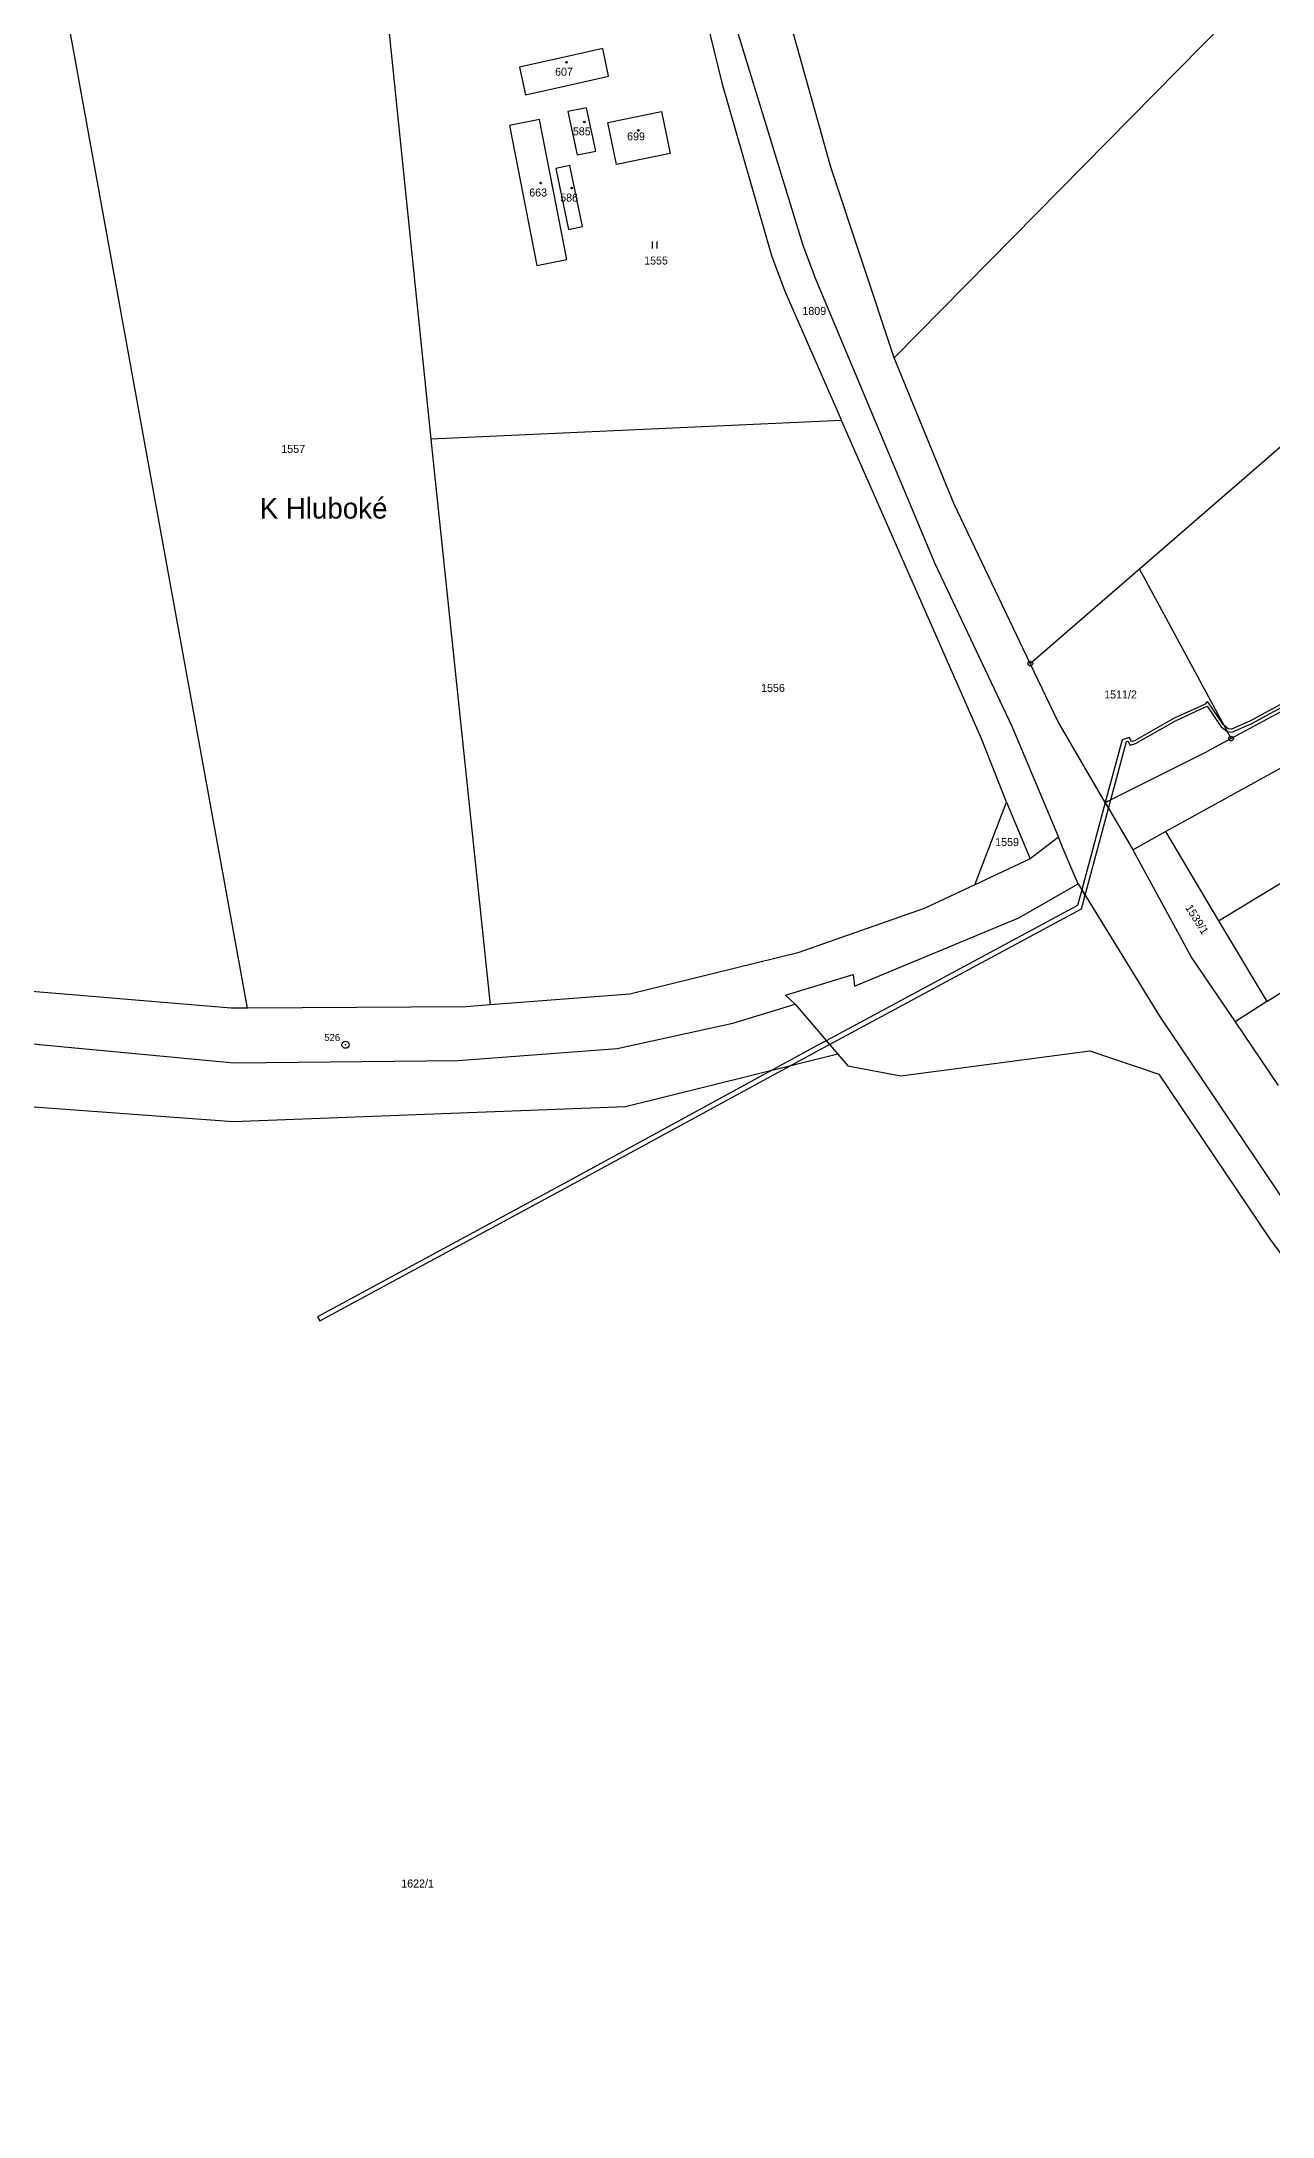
# Model space of a CAD drawing. Extents: x -820725 to -814908, y -1038210 to -1035296.
# Drawn here: x -818620.6 to -818359.1, y -1037546.9 to -1037106.1 of the extents above; entities that cross this region are included whole.
import ezdxf
from ezdxf.enums import TextEntityAlignment as Align

# ---------------------------------------------------------------- set-up
doc = ezdxf.new("R2010")
doc.units = 0
doc.header["$MEASUREMENT"] = 0
doc.linetypes.add('0_051C', pattern=[0])
for name, color, linetype in [('1009', 1, 'CONTINUOUS'), ('101', 1, 'CONTINUOUS'), ('1016', 1, 'CONTINUOUS'), ('105', 1, 'CONTINUOUS'), ('18', 1, 'CONTINUOUS'), ('21900', 1, 'CONTINUOUS'), ('23700', 1, 'CONTINUOUS'), ('306', 1, 'CONTINUOUS'), ('404', 1, 'CONTINUOUS')]:
    doc.layers.add(name, color=color, linetype=linetype)

# ---------------------------------------------------------------- blocks, each defined once
blk = doc.blocks.new('4_02$0')
at = {"layer": '404', "color": 255, "linetype": 'Continuous'}
blk.add_circle((-0.01, 0), 0.175, dxfattribs=at)
blk = doc.blocks.new('3_06$2')
at = {"layer": '306', "color": 255, "linetype": 'Continuous'}
for p, q in [((-0.51, 0), (-0.51, 1.5)), ((0.49, 0), (0.49, 1.5))]:
    blk.add_line(p, q, dxfattribs=at)
blk = doc.blocks.new('1_01$12')
at = {"layer": '101', "color": 3, "linetype": 'Continuous'}
for radius in [0.75, 0.03]:
    blk.add_circle((0, 0), radius, dxfattribs=at)
blk = doc.blocks.new('1_05$13')
at = {"layer": '105', "color": 3, "linetype": 'Continuous'}
for radius in [0.5, 0.0303]:
    blk.add_circle((0, 0), radius, dxfattribs=at)

msp = doc.modelspace()

# ---------------------------------------------------------------- linework, layer by layer
at = {"layer": '21900', "color": 3, "linetype": 'Continuous'}
for p, q in [((-818307.63, -1037039.6), (-818439.5, -1037173.34)), ((-818549.84, -1037074.57), (-818537.94, -1037190.58)), ((-818507.3, -1037108.94), (-818519.11, -1037111.56)), ((-818501.39, -1037107.62), (-818507.3, -1037108.94)), ((-818500.17, -1037113.48), (-818501.39, -1037107.62)), ((-818519.11, -1037111.56), (-818517.78, -1037117.45)), ((-818517.78, -1037117.45), (-818506.02, -1037114.8)), ((-818506.02, -1037114.8), (-818500.17, -1037113.48)), ((-818514.83, -1037122.68), (-818521.19, -1037123.95)), ((-818521.19, -1037123.95), (-818515.4, -1037153.71)), ((-818509.05, -1037152.46), (-818514.83, -1037122.68)), ((-818504.85, -1037120.18), (-818508.83, -1037120.98)), ((-818508.83, -1037120.98), (-818506.85, -1037130.22)), ((-818502.86, -1037129.43), (-818504.85, -1037120.18)), ((-818500.28, -1037123.29), (-818488.89, -1037120.98)), ((-818498.46, -1037132.23), (-818500.28, -1037123.29)), ((-818488.89, -1037120.98), (-818487.08, -1037129.91)), ((-818508.38, -1037132.49), (-818511.38, -1037133.11)), ((-818511.38, -1037133.11), (-818508.7, -1037146.05)), ((-818505.69, -1037145.42), (-818508.38, -1037132.49)), ((-818506.85, -1037130.22), (-818502.86, -1037129.43)), ((-818487.08, -1037129.91), (-818498.46, -1037132.23)), ((-818508.7, -1037146.05), (-818505.69, -1037145.42)), ((-818515.4, -1037153.71), (-818509.05, -1037152.46)), ((-818387.34, -1037218.13), (-818328.31, -1037166.92)), ((-818450.64, -1037186.64), (-818537.94, -1037190.58)), ((-818537.94, -1037190.58), (-818525.33, -1037310.76)), ((-818410.56, -1037238.28), (-818387.34, -1037218.13)), ((-818367.91, -1037254.19), (-818387.34, -1037218.13)), ((-818323.6, -1037230.35), (-818367.91, -1037254.19)), ((-818381.81, -1037273.96), (-818332.77, -1037246.84)), ((-818367.91, -1037254.19), (-818373.02, -1037256.94)), ((-818394.66, -1037267.79), (-818373.02, -1037256.94)), ((-818370.55, -1037292.89), (-818318.66, -1037261.36)), ((-818422.37, -1037285.26), (-818415.65, -1037267.68)), ((-818415.65, -1037267.68), (-818410.61, -1037279.72)), ((-818394.66, -1037267.79), (-818392.68, -1037271.19)), ((-818392.68, -1037271.19), (-818390.37, -1037275.15)), ((-818388.81, -1037277.83), (-818381.81, -1037273.96)), ((-818381.81, -1037273.96), (-818370.55, -1037292.89)), ((-818404.58, -1037275.13), (-818410.61, -1037279.72)), ((-818403.55, -1037277.6), (-818404.58, -1037275.13)), ((-818401.51, -1037282.45), (-818403.55, -1037277.6)), ((-818390.37, -1037275.15), (-818388.81, -1037277.83)), ((-818388.81, -1037277.83), (-818376.26, -1037300.86)), ((-818360.32, -1037310.07), (-818305.11, -1037274.8)), ((-818410.61, -1037279.72), (-818422.37, -1037285.26)), ((-818400.41, -1037285.07), (-818401.51, -1037282.45)), ((-818370.55, -1037292.89), (-818360.32, -1037310.07)), ((-818462.55, -1037308.69), (-818448.19, -1037304.33)), ((-818376.26, -1037300.86), (-818367.07, -1037314.38)), ((-818460.54, -1037310.61), (-818462.55, -1037308.69)), ((-818460.54, -1037310.61), (-818451.47, -1037321.22)), ((-818360.32, -1037310.07), (-818367.07, -1037314.38)), ((-818367.07, -1037314.38), (-818357.9, -1037327.86)), ((-818579.91, -1037335.58), (-818754.31, -1037322.88)), ((-818451.47, -1037321.22), (-818496.56, -1037332.43)), ((-818451.47, -1037321.22), (-818449.33, -1037323.72)), ((-818496.56, -1037332.43), (-818579.91, -1037335.58))]:
    msp.add_line(p, q, dxfattribs=at)
for points in [[(-818500.53, -1036951.14), (-818497.51, -1036988.87), (-818492.77, -1037021.97), (-818486.45, -1037047.85), (-818476.92, -1037090.39), (-818458.91, -1037149.36), (-818456.22, -1037156.53), (-818430.82, -1037216.97), (-818414.48, -1037251.55), (-818404.58, -1037275.13)], [(-818439.5, -1037173.34), (-818452.97, -1037132.79), (-818463.93, -1037093.49), (-818470.24, -1037066.55), (-818474.48, -1037042.06)], [(-818576.84, -1037311.44), (-818598.57, -1037191.87), (-818620.3, -1037072.3)], [(-818484.85, -1037075), (-818481.62, -1037092.25), (-818476.11, -1037114.9), (-818465.54, -1037151.61), (-818462.73, -1037159.12), (-818450.64, -1037186.64)], [(-818410.56, -1037238.28), (-818426.71, -1037204.41), (-818439.5, -1037173.34)], [(-818415.65, -1037267.68), (-818420.87, -1037254.4), (-818450.64, -1037186.64)], [(-818394.66, -1037267.79), (-818404.74, -1037250.49), (-818410.56, -1037238.28)], [(-818422.37, -1037285.26), (-818433.11, -1037290.32), (-818459.96, -1037299.72), (-818495.63, -1037308.47), (-818525.33, -1037310.76)], [(-818448.19, -1037304.33), (-818447.92, -1037306.78), (-818413.03, -1037292.26), (-818400.41, -1037285.07)], [(-818400.41, -1037285.07), (-818382.96, -1037313.4), (-818353.87, -1037356.56), (-818342.2, -1037372.22), (-818294.88, -1037429.68), (-818257.75, -1037464.86), (-818207.99, -1037509.42), (-818131.22, -1037557.28), (-818092.27, -1037579), (-818063.51, -1037593.87), (-817986.97, -1037629.77)], [(-818576.84, -1037311.44), (-818580.35, -1037311.46), (-818632, -1037307.14), (-818728.84, -1037301.26)], [(-818822.54, -1037320.86), (-818781.7, -1037314.06), (-818754.82, -1037310.33), (-818634.65, -1037317.9), (-818579.7, -1037323.07), (-818532.16, -1037322.6), (-818498.32, -1037320), (-818473.73, -1037314.62), (-818460.54, -1037310.61)], [(-818525.33, -1037310.76), (-818530.51, -1037311.15), (-818576.84, -1037311.44)], [(-818449.33, -1037323.72), (-818438.09, -1037325.85), (-818397.92, -1037320.53), (-818383.26, -1037325.49), (-818359.58, -1037360.61), (-818347.71, -1037376.54), (-818300.01, -1037434.47), (-818262.49, -1037470.01), (-818212.21, -1037515.04), (-818181.14, -1037534.41)]]:
    msp.add_lwpolyline(points, dxfattribs=at)
at = {"layer": '23700', "color": 255, "linetype": '0_051C'}
msp.add_lwpolyline([(-818355.85, -1037246.14), (-818363.93, -1037250.52), (-818367.84, -1037252.21), (-818368.54, -1037252.12), (-818369.43, -1037251.36), (-818369.53, -1037251.28), (-818372.86, -1037246.41), (-818373.18, -1037246.62), (-818373.27, -1037246.78), (-818374.49, -1037247.35), (-818380, -1037249.87), (-818388.46, -1037254.7), (-818389.04, -1037254.89), (-818389.52, -1037253.95), (-818391.06, -1037254.48), (-818394.66, -1037267.79), (-818393.44, -1037267.18), (-818393.44, -1037267.18), (-818390.1, -1037254.78), (-818389.82, -1037254.69), (-818389.34, -1037255.61), (-818388.22, -1037255.26), (-818379.72, -1037250.41), (-818374.23, -1037247.89), (-818372.97, -1037247.3), (-818369.99, -1037251.68), (-818368.71, -1037252.71), (-818367.76, -1037252.83), (-818363.67, -1037251.06), (-818355.55, -1037246.66)], dxfattribs=at)
for points in [[(-818398.92, -1037287.49), (-818393.94, -1037269.02), (-818394.66, -1037267.79), (-818399.65, -1037286.31), (-818398.92, -1037287.49)], [(-818393.44, -1037267.18), (-818394.66, -1037267.79), (-818393.94, -1037269.02), (-818393.44, -1037267.18)], [(-818398.92, -1037287.49), (-818399.65, -1037286.31), (-818400.55, -1037289.66), (-818453.9, -1037318.37), (-818453.24, -1037319.15), (-818399.69, -1037290.34), (-818398.92, -1037287.49)], [(-818453.9, -1037318.37), (-818454.92, -1037318.92), (-818508.02, -1037347.86), (-818561.96, -1037377.02), (-818561.48, -1037377.9), (-818507.54, -1037348.74), (-818454.44, -1037319.8), (-818453.24, -1037319.15), (-818453.9, -1037318.37)]]:
    msp.add_lwpolyline(points, close=True, dxfattribs=at)

# ---------------------------------------------------------------- block references
at = {"layer": '101', "color": 0, "linetype": 'ByBlock'}
msp.add_blockref('1_01$12', (-818556.04, -1037319.24), dxfattribs=at)
at = {"layer": '105', "color": 0, "linetype": 'ByBlock'}
for p in [(-818410.56, -1037238.28), (-818367.91, -1037254.19)]:
    msp.add_blockref('1_05$13', p, dxfattribs=at)
at = {"layer": '306', "color": 0, "linetype": 'ByBlock'}
msp.add_blockref('3_06$2', (-818490.33, -1037150.11), dxfattribs=at)
at = {"layer": '404', "color": 0, "linetype": 'ByBlock'}
for p in [(-818509.09, -1037110.54), (-818505.31, -1037123.2), (-818493.83, -1037125.01), (-818514.58, -1037136.2), (-818508, -1037137.27)]:
    msp.add_blockref('4_02$0', p, dxfattribs=at)

# ---------------------------------------------------------------- texts
at = {"layer": '1009', "color": 255, "linetype": 'Continuous'}
msp.add_text('K Hluboké', height=4.4, dxfattribs=at).set_placement((-818574.28, -1037208.78), align=Align.BOTTOM_LEFT)
at = {"layer": '1016', "color": 174, "linetype": 'Continuous'}
msp.add_text('526', height=1.5, dxfattribs=at).set_placement((-818557.19, -1037317.68), align=Align.MIDDLE_RIGHT)
at = {"layer": '18', "color": 255, "linetype": 'Continuous'}
for s, p in [('607', (-818509.63, -1037112.54)), ('585', (-818505.85, -1037125.2)), ('663', (-818515.12, -1037138.2)), ('586', (-818508.54, -1037139.27)), ('1555', (-818490.07, -1037152.64)), ('1809', (-818456.46, -1037163.34)), ('1557', (-818567.15, -1037192.67)), ('1556', (-818465.23, -1037243.43)), ('1559', (-818415.5, -1037276.18))]:
    msp.add_text(s, height=1.7, dxfattribs=at).set_placement(p, align=Align.MIDDLE_CENTER)
for s, p in [('699', (-818496.23, -1037127.63)), ('1511/2', (-818394.87, -1037246.19))]:
    msp.add_text(s, height=1.7, dxfattribs=at).set_placement(p, align=Align.BOTTOM_LEFT)
msp.add_text('1539/1', height=1.7, rotation=302, dxfattribs=at).set_placement((-818376.3, -1037293.31), align=Align.BOTTOM_CENTER)
msp.add_text('1622/1', height=1.7, dxfattribs=at).set_placement((-818540.73, -1037498.77), align=Align.BOTTOM_CENTER)

doc.saveas('drawing.dxf')
